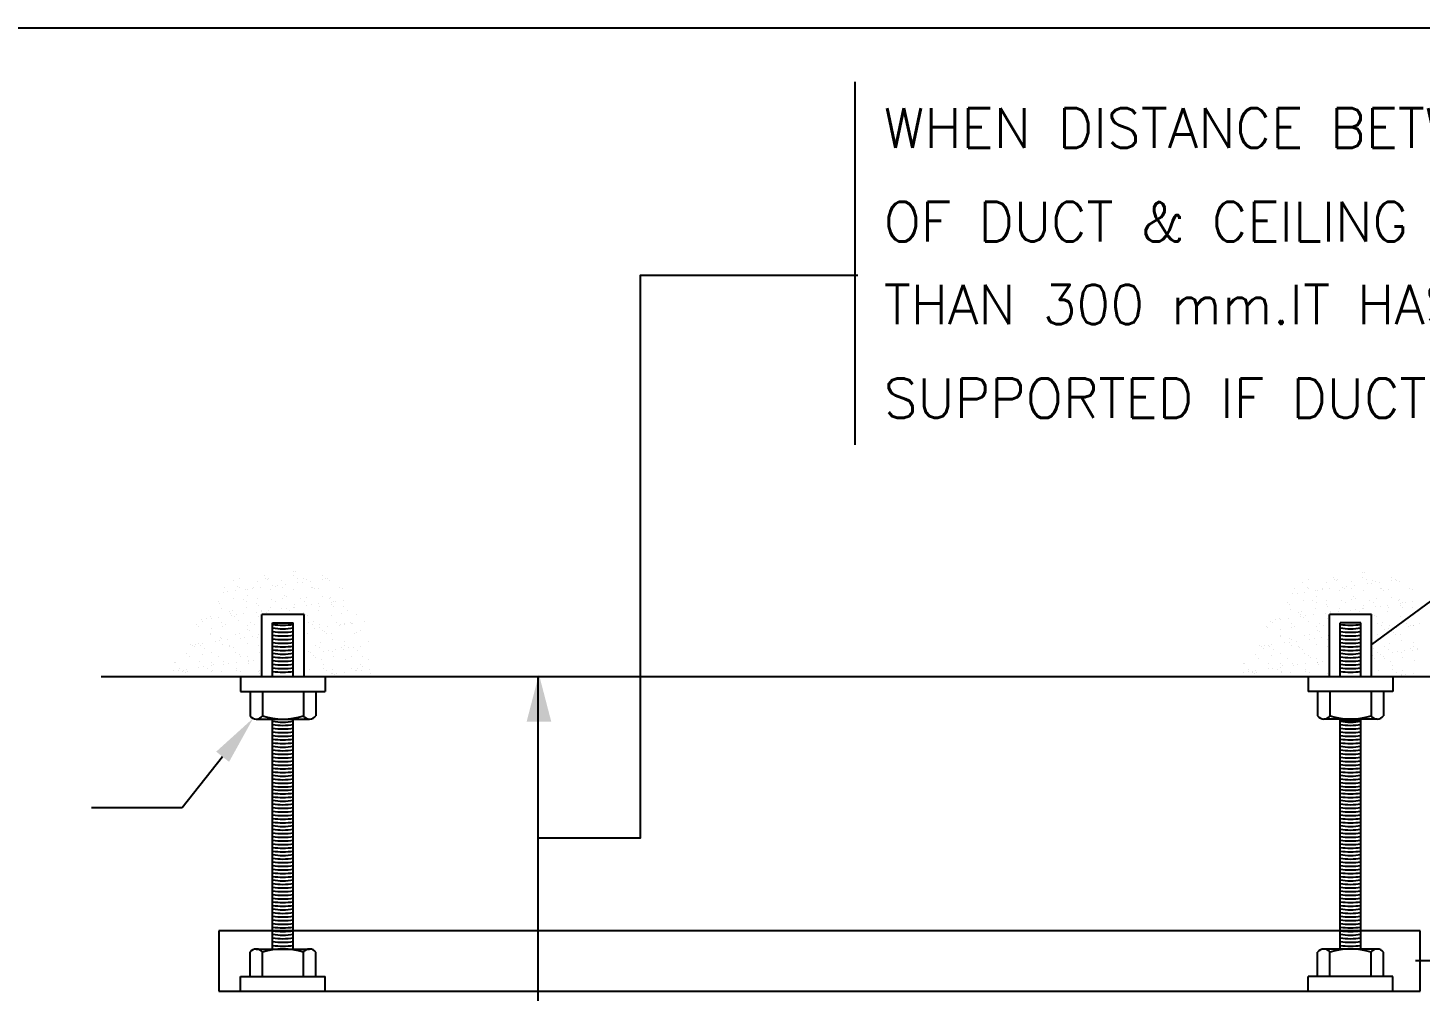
# Model space of a CAD drawing. Header units: millimetres. Extents: x 6 to 143847, y -192 to 53542.
# Drawn here: x 4433 to 12562, y 13529 to 19153 of the extents above; entities that cross this region are included whole.
import ezdxf

# ---------------------------------------------------------------- set-up
doc = ezdxf.new("R2010")
doc.units = ezdxf.units.MM
for name, color, linetype in [('DUCT', 7, 'Continuous'), ('L', 7, 'Continuous'), ('MLEROY80', 2, 'Continuous'), ('PIP', 7, 'Continuous'), ('Text', 50, 'Continuous')]:
    doc.layers.add(name, color=color, linetype=linetype)
doc.styles.add('ROMANC', font='romans.shx', dxfattribs={"width": 0.65, "height": 200})

msp = doc.modelspace()

# ---------------------------------------------------------------- linework, layer by layer
for p, q in [((5668.5, 15938.6), (5668.5, 15938.6)), ((5813.9, 15953.4), (5813.9, 15953.4)), ((5821.4, 15940.8), (5821.4, 15940.8)), ((5836.7, 15938.9), (5836.7, 15938.9)), ((5981.7, 15978), (5981.7, 15978)), ((5982.1, 15953.7), (5982.1, 15953.7)), ((5993.7, 15979), (5993.7, 15979)), ((6004.8, 15939.2), (6004.8, 15939.2)), ((6040.7, 15936), (6040.7, 15936)), ((6150.2, 15954), (6150.2, 15954)), ((6173, 15939.5), (6173, 15939.5)), ((6181.8, 15936.4), (6181.8, 15936.4)), ((12057.1, 15946.1), (12057.1, 15946.1)), ((12064.6, 15933.4), (12064.6, 15933.4)), ((12224.9, 15970.7), (12224.9, 15970.7)), ((12225.3, 15946.4), (12225.3, 15946.4)), ((12236.9, 15971.7), (12236.9, 15971.7)), ((12393.4, 15946.7), (12393.4, 15946.7)), ((5572.3, 15856.1), (5572.3, 15856.1)), ((5582.3, 15886.1), (5582.3, 15886.1)), ((5600.4, 15859.8), (5600.4, 15859.8)), ((5632.6, 15923.5), (5632.6, 15923.5)), ((5644.3, 15865.6), (5644.3, 15865.6)), ((5659.1, 15893.4), (5659.1, 15893.4)), ((5669.1, 15884.3), (5669.1, 15884.3)), ((5705.6, 15872.9), (5705.6, 15872.9)), ((5717.6, 15875.3), (5717.6, 15875.3)), ((5745.7, 15879), (5745.7, 15879)), ((5750.5, 15886.4), (5750.5, 15886.4)), ((5770.8, 15922.8), (5770.8, 15922.8)), ((5789.6, 15884.8), (5789.6, 15884.8)), ((5831.4, 15931.7), (5831.4, 15931.7)), ((5847, 15874.7), (5847, 15874.7)), ((5863, 15894.4), (5863, 15894.4)), ((5878.4, 15888.6), (5878.4, 15888.6)), ((5891.1, 15898.1), (5891.1, 15898.1)), ((5916.6, 15928.1), (5916.6, 15928.1)), ((5918.7, 15886.7), (5918.7, 15886.7)), ((5935, 15903.9), (5935, 15903.9)), ((5985.1, 15874), (5985.1, 15874)), ((6008.4, 15913.5), (6008.4, 15913.5)), ((6036.5, 15917.2), (6036.5, 15917.2)), ((6058, 15929.9), (6058, 15929.9)), ((6080.4, 15923), (6080.4, 15923)), ((6086.8, 15887), (6086.8, 15887)), ((6094.5, 15886.7), (6094.5, 15886.7)), ((6104.4, 15877.6), (6104.4, 15877.6)), ((6131, 15879.2), (6131, 15879.2)), ((6153.7, 15932.7), (6153.7, 15932.7)), ((6196.1, 15929.2), (6196.1, 15929.2)), ((6255, 15887.3), (6255, 15887.3)), ((6272.3, 15881.1), (6272.3, 15881.1)), ((11825.5, 15878.7), (11825.5, 15878.7)), ((11843.6, 15852.5), (11843.6, 15852.5)), ((11875.8, 15916.1), (11875.8, 15916.1)), ((11887.5, 15858.2), (11887.5, 15858.2)), ((11902.3, 15886), (11902.3, 15886)), ((11911.7, 15931.2), (11911.7, 15931.2)), ((11912.3, 15876.9), (11912.3, 15876.9)), ((11948.8, 15865.5), (11948.8, 15865.5)), ((11960.8, 15867.9), (11960.8, 15867.9)), ((11988.9, 15871.6), (11988.9, 15871.6)), ((11993.7, 15879), (11993.7, 15879)), ((12014, 15915.4), (12014, 15915.4)), ((12032.8, 15877.4), (12032.8, 15877.4)), ((12074.6, 15924.3), (12074.6, 15924.3)), ((12079.9, 15931.5), (12079.9, 15931.5)), ((12090.2, 15867.3), (12090.2, 15867.3)), ((12106.2, 15887), (12106.2, 15887)), ((12121.6, 15881.2), (12121.6, 15881.2)), ((12134.3, 15890.7), (12134.3, 15890.7)), ((12159.8, 15920.7), (12159.8, 15920.7)), ((12161.9, 15879.3), (12161.9, 15879.3)), ((12178.2, 15896.5), (12178.2, 15896.5)), ((12228.3, 15866.6), (12228.3, 15866.6)), ((12248, 15931.9), (12248, 15931.9)), ((12251.5, 15906.2), (12251.5, 15906.2)), ((12279.7, 15909.9), (12279.7, 15909.9)), ((12283.9, 15928.6), (12283.9, 15928.6)), ((12301.2, 15922.5), (12301.2, 15922.5)), ((12323.6, 15915.6), (12323.6, 15915.6)), ((12330, 15879.6), (12330, 15879.6)), ((12337.6, 15879.4), (12337.6, 15879.4)), ((12347.6, 15870.2), (12347.6, 15870.2)), ((12374.2, 15871.9), (12374.2, 15871.9)), ((12396.9, 15925.3), (12396.9, 15925.3)), ((12416.2, 15932.2), (12416.2, 15932.2)), ((12425, 15929), (12425, 15929)), ((12439.3, 15921.8), (12439.3, 15921.8)), ((12498.2, 15879.9), (12498.2, 15879.9)), ((12515.5, 15873.7), (12515.5, 15873.7)), ((5544, 15803.1), (5544, 15803.1)), ((5553.7, 15793.8), (5553.7, 15793.8)), ((5636, 15819.4), (5636, 15819.4)), ((5689.4, 15817.9), (5689.4, 15817.9)), ((5712.1, 15803.4), (5712.1, 15803.4)), ((5716, 15841.2), (5716, 15841.2)), ((5769.8, 15792), (5769.8, 15792)), ((5774.2, 15818.8), (5774.2, 15818.8)), ((5779.7, 15782.8), (5779.7, 15782.8)), ((5850.4, 15770.6), (5850.4, 15770.6)), ((5857.5, 15818.2), (5857.5, 15818.2)), ((5880.3, 15803.7), (5880.3, 15803.7)), ((5920, 15824), (5920, 15824)), ((5932.1, 15839.4), (5932.1, 15839.4)), ((5942.1, 15830.2), (5942.1, 15830.2)), ((5984.8, 15770.6), (5984.8, 15770.6)), ((5989.1, 15787.2), (5989.1, 15787.2)), ((6025.7, 15818.5), (6025.7, 15818.5)), ((6048.5, 15804), (6048.5, 15804)), ((6058.1, 15780.3), (6058.1, 15780.3)), ((6061.4, 15825.8), (6061.4, 15825.8)), ((6086.2, 15784), (6086.2, 15784)), ((6130.1, 15789.8), (6130.1, 15789.8)), ((6134.4, 15775.2), (6134.4, 15775.2)), ((6151.4, 15834.6), (6151.4, 15834.6)), ((6193.8, 15818.8), (6193.8, 15818.8)), ((6199.5, 15825.2), (6199.5, 15825.2)), ((6203.5, 15799.4), (6203.5, 15799.4)), ((6205.1, 15785.3), (6205.1, 15785.3)), ((6215.1, 15776.2), (6215.1, 15776.2)), ((6216.6, 15804.3), (6216.6, 15804.3)), ((6231.6, 15803.1), (6231.6, 15803.1)), ((6275.5, 15808.9), (6275.5, 15808.9)), ((6275.7, 15777), (6275.7, 15777)), ((11787.2, 15795.7), (11787.2, 15795.7)), ((11796.9, 15786.4), (11796.9, 15786.4)), ((11815.5, 15848.8), (11815.5, 15848.8)), ((11879.2, 15812.1), (11879.2, 15812.1)), ((11932.6, 15810.5), (11932.6, 15810.5)), ((11955.3, 15796), (11955.3, 15796)), ((11959.2, 15833.8), (11959.2, 15833.8)), ((12013, 15784.6), (12013, 15784.6)), ((12017.4, 15811.4), (12017.4, 15811.4)), ((12022.9, 15775.5), (12022.9, 15775.5)), ((12100.7, 15810.8), (12100.7, 15810.8)), ((12123.5, 15796.3), (12123.5, 15796.3)), ((12163.2, 15816.6), (12163.2, 15816.6)), ((12175.3, 15832), (12175.3, 15832)), ((12185.3, 15822.9), (12185.3, 15822.9)), ((12232.2, 15779.8), (12232.2, 15779.8)), ((12268.9, 15811.1), (12268.9, 15811.1)), ((12291.7, 15796.6), (12291.7, 15796.6)), ((12301.3, 15772.9), (12301.3, 15772.9)), ((12304.6, 15818.5), (12304.6, 15818.5)), ((12329.4, 15776.6), (12329.4, 15776.6)), ((12373.3, 15782.4), (12373.3, 15782.4)), ((12394.6, 15827.2), (12394.6, 15827.2)), ((12437, 15811.4), (12437, 15811.4)), ((12442.7, 15817.8), (12442.7, 15817.8)), ((12446.7, 15792), (12446.7, 15792)), ((12448.3, 15777.9), (12448.3, 15777.9)), ((12459.8, 15796.9), (12459.8, 15796.9)), ((12474.8, 15795.7), (12474.8, 15795.7)), ((12518.7, 15801.5), (12518.7, 15801.5)), ((5445.1, 15697.2), (5445.1, 15697.2)), ((5476.7, 15703.7), (5476.7, 15703.7)), ((5498.1, 15713.6), (5498.1, 15713.6)), ((5504.8, 15707.4), (5504.8, 15707.4)), ((5548.7, 15713.2), (5548.7, 15713.2)), ((5563.2, 15763.6), (5563.2, 15763.6)), ((5607.5, 15744.6), (5607.5, 15744.6)), ((5617.4, 15735.4), (5617.4, 15735.4)), ((5622.1, 15722.9), (5622.1, 15722.9)), ((5625.9, 15750.9), (5625.9, 15750.9)), ((5639.4, 15715.4), (5639.4, 15715.4)), ((5650.2, 15726.6), (5650.2, 15726.6)), ((5664.4, 15692.4), (5664.4, 15692.4)), ((5694.1, 15732.4), (5694.1, 15732.4)), ((5709, 15768.8), (5709, 15768.8)), ((5767.4, 15742), (5767.4, 15742)), ((5777.6, 15714.7), (5777.6, 15714.7)), ((5794.1, 15751.2), (5794.1, 15751.2)), ((5795.5, 15745.7), (5795.5, 15745.7)), ((5826.7, 15739.8), (5826.7, 15739.8)), ((5839.4, 15751.5), (5839.4, 15751.5)), ((5912.8, 15761.1), (5912.8, 15761.1)), ((5940.9, 15764.8), (5940.9, 15764.8)), ((5962.3, 15751.5), (5962.3, 15751.5)), ((5988.5, 15769.9), (5988.5, 15769.9)), ((6042.8, 15737.9), (6042.8, 15737.9)), ((6052.8, 15728.8), (6052.8, 15728.8)), ((6064.8, 15721.8), (6064.8, 15721.8)), ((6130.4, 15751.8), (6130.4, 15751.8)), ((6202.9, 15721.1), (6202.9, 15721.1)), ((6262.1, 15733.2), (6262.1, 15733.2)), ((6298.6, 15752.1), (6298.6, 15752.1)), ((6348.8, 15726.4), (6348.8, 15726.4)), ((11688.3, 15689.8), (11688.3, 15689.8)), ((11719.9, 15696.4), (11719.9, 15696.4)), ((11741.3, 15706.2), (11741.3, 15706.2)), ((11748, 15700.1), (11748, 15700.1)), ((11791.9, 15705.8), (11791.9, 15705.8)), ((11806.4, 15756.2), (11806.4, 15756.2)), ((11850.7, 15737.2), (11850.7, 15737.2)), ((11860.6, 15728.1), (11860.6, 15728.1)), ((11865.3, 15715.5), (11865.3, 15715.5)), ((11869.1, 15743.5), (11869.1, 15743.5)), ((11882.6, 15708), (11882.6, 15708)), ((11893.4, 15719.2), (11893.4, 15719.2)), ((11937.3, 15725), (11937.3, 15725)), ((11952.2, 15761.4), (11952.2, 15761.4)), ((12010.6, 15734.6), (12010.6, 15734.6)), ((12020.8, 15707.3), (12020.8, 15707.3)), ((12037.3, 15743.8), (12037.3, 15743.8)), ((12038.7, 15738.3), (12038.7, 15738.3)), ((12069.9, 15732.4), (12069.9, 15732.4)), ((12082.6, 15744.1), (12082.6, 15744.1)), ((12093.6, 15763.2), (12093.6, 15763.2)), ((12156, 15753.8), (12156, 15753.8)), ((12184.1, 15757.5), (12184.1, 15757.5)), ((12205.5, 15744.1), (12205.5, 15744.1)), ((12228, 15763.2), (12228, 15763.2)), ((12231.7, 15762.6), (12231.7, 15762.6)), ((12286, 15730.6), (12286, 15730.6)), ((12295.9, 15721.4), (12295.9, 15721.4)), ((12308, 15714.4), (12308, 15714.4)), ((12373.6, 15744.4), (12373.6, 15744.4)), ((12377.6, 15767.8), (12377.6, 15767.8)), ((12446.1, 15713.7), (12446.1, 15713.7)), ((12458.3, 15768.8), (12458.3, 15768.8)), ((12505.3, 15725.8), (12505.3, 15725.8)), ((12518.9, 15769.6), (12518.9, 15769.6)), ((12541.8, 15744.7), (12541.8, 15744.7)), ((5419.4, 15667.6), (5419.4, 15667.6)), ((5428.5, 15660.2), (5428.5, 15660.2)), ((5455.1, 15688), (5455.1, 15688)), ((5501.4, 15615.3), (5501.4, 15615.3)), ((5501.5, 15609.5), (5501.5, 15609.5)), ((5502.1, 15645), (5502.1, 15645)), ((5564.8, 15682.4), (5564.8, 15682.4)), ((5566.6, 15659.5), (5566.6, 15659.5)), ((5587.6, 15667.9), (5587.6, 15667.9)), ((5642.8, 15611.3), (5642.8, 15611.3)), ((5669.6, 15615.7), (5669.6, 15615.7)), ((5712.4, 15664.8), (5712.4, 15664.8)), ((5718.1, 15643.1), (5718.1, 15643.1)), ((5728.1, 15634), (5728.1, 15634)), ((5733, 15682.7), (5733, 15682.7)), ((5755.7, 15668.2), (5755.7, 15668.2)), ((5781, 15610.7), (5781, 15610.7)), ((6068.2, 15617.7), (6068.2, 15617.7)), ((6069.3, 15683.3), (6069.3, 15683.3)), ((6092.1, 15668.8), (6092.1, 15668.8)), ((6099.7, 15685.8), (6099.7, 15685.8)), ((6107.9, 15647), (6107.9, 15647)), ((6136, 15650.7), (6136, 15650.7)), ((6137.8, 15671.2), (6137.8, 15671.2)), ((6153.5, 15636.5), (6153.5, 15636.5)), ((6163.4, 15627.4), (6163.4, 15627.4)), ((6174, 15616.6), (6174, 15616.6)), ((6179.9, 15656.5), (6179.9, 15656.5)), ((6206.3, 15617.1), (6206.3, 15617.1)), ((6237.5, 15683.6), (6237.5, 15683.6)), ((6253.3, 15666.2), (6253.3, 15666.2)), ((6260.2, 15669.1), (6260.2, 15669.1)), ((6279.1, 15673), (6279.1, 15673)), ((6281.4, 15669.9), (6281.4, 15669.9)), ((6315.8, 15683.9), (6315.8, 15683.9)), ((6325.3, 15675.6), (6325.3, 15675.6)), ((6325.8, 15674.8), (6325.8, 15674.8)), ((6342.2, 15616.9), (6342.2, 15616.9)), ((6352.2, 15622.3), (6352.2, 15622.3)), ((6372.7, 15631.7), (6372.7, 15631.7)), ((6398.6, 15685.3), (6398.6, 15685.3)), ((11662.6, 15660.2), (11662.6, 15660.2)), ((11671.7, 15652.8), (11671.7, 15652.8)), ((11698.3, 15680.7), (11698.3, 15680.7)), ((11744.6, 15608), (11744.6, 15608)), ((11745.3, 15637.6), (11745.3, 15637.6)), ((11808, 15675), (11808, 15675)), ((11809.8, 15652.1), (11809.8, 15652.1)), ((11830.8, 15660.5), (11830.8, 15660.5)), ((11907.6, 15685), (11907.6, 15685)), ((11912.8, 15608.3), (11912.8, 15608.3)), ((11955.6, 15657.4), (11955.6, 15657.4)), ((11961.3, 15635.8), (11961.3, 15635.8)), ((11971.3, 15626.6), (11971.3, 15626.6)), ((11976.2, 15675.3), (11976.2, 15675.3)), ((11998.9, 15660.8), (11998.9, 15660.8)), ((12311.4, 15610.4), (12311.4, 15610.4)), ((12312.5, 15675.9), (12312.5, 15675.9)), ((12335.3, 15661.4), (12335.3, 15661.4)), ((12342.9, 15678.4), (12342.9, 15678.4)), ((12351.1, 15639.6), (12351.1, 15639.6)), ((12379.2, 15643.3), (12379.2, 15643.3)), ((12381, 15663.8), (12381, 15663.8)), ((12396.7, 15629.1), (12396.7, 15629.1)), ((12406.6, 15620), (12406.6, 15620)), ((12417.2, 15609.2), (12417.2, 15609.2)), ((12423.1, 15649.1), (12423.1, 15649.1)), ((12449.5, 15609.7), (12449.5, 15609.7)), ((12480.7, 15676.2), (12480.7, 15676.2)), ((12496.5, 15658.8), (12496.5, 15658.8)), ((12503.4, 15661.7), (12503.4, 15661.7)), ((12522.3, 15665.6), (12522.3, 15665.6)), ((12524.6, 15662.5), (12524.6, 15662.5)), ((12559, 15676.5), (12559, 15676.5)), ((5381.1, 15551.3), (5381.1, 15551.3)), ((5393.5, 15548.4), (5393.5, 15548.4)), ((5403.4, 15539.2), (5403.4, 15539.2)), ((5409.3, 15555), (5409.3, 15555)), ((5431.9, 15556.1), (5431.9, 15556.1)), ((5440.3, 15546.9), (5440.3, 15546.9)), ((5453.2, 15560.8), (5453.2, 15560.8)), ((5463, 15532.3), (5463, 15532.3)), ((5526.5, 15570.5), (5526.5, 15570.5)), ((5554.6, 15574.2), (5554.6, 15574.2)), ((5555.8, 15595.7), (5555.8, 15595.7)), ((5565.8, 15586.6), (5565.8, 15586.6)), ((5570, 15555.5), (5570, 15555.5)), ((5598.5, 15580), (5598.5, 15580)), ((5608.4, 15547.2), (5608.4, 15547.2)), ((5612.7, 15543.6), (5612.7, 15543.6)), ((5631.2, 15532.7), (5631.2, 15532.7)), ((5671.9, 15589.6), (5671.9, 15589.6)), ((5700, 15593.3), (5700, 15593.3)), ((5715.9, 15560.7), (5715.9, 15560.7)), ((5743.9, 15599.1), (5743.9, 15599.1)), ((5775.1, 15591), (5775.1, 15591)), ((5776.6, 15547.5), (5776.6, 15547.5)), ((6048.1, 15536.9), (6048.1, 15536.9)), ((6112.9, 15548.1), (6112.9, 15548.1)), ((6135.7, 15533.6), (6135.7, 15533.6)), ((6141.2, 15567.1), (6141.2, 15567.1)), ((6210.4, 15584.3), (6210.4, 15584.3)), ((6264.2, 15535.1), (6264.2, 15535.1)), ((6281.1, 15548.4), (6281.1, 15548.4)), ((6282.5, 15568.9), (6282.5, 15568.9)), ((6303.1, 15532.9), (6303.1, 15532.9)), ((6303.8, 15533.9), (6303.8, 15533.9)), ((6331.2, 15536.6), (6331.2, 15536.6)), ((6375.1, 15542.4), (6375.1, 15542.4)), ((6420.7, 15568.2), (6420.7, 15568.2)), ((11624.3, 15544), (11624.3, 15544)), ((11636.7, 15541), (11636.7, 15541)), ((11646.6, 15531.9), (11646.6, 15531.9)), ((11652.5, 15547.7), (11652.5, 15547.7)), ((11675.1, 15548.7), (11675.1, 15548.7)), ((11683.5, 15539.5), (11683.5, 15539.5)), ((11696.4, 15553.4), (11696.4, 15553.4)), ((11744.7, 15602.2), (11744.7, 15602.2)), ((11769.7, 15563.1), (11769.7, 15563.1)), ((11797.8, 15566.8), (11797.8, 15566.8)), ((11799, 15588.4), (11799, 15588.4)), ((11809, 15579.2), (11809, 15579.2)), ((11813.2, 15548.1), (11813.2, 15548.1)), ((11841.7, 15572.6), (11841.7, 15572.6)), ((11851.6, 15539.8), (11851.6, 15539.8)), ((11855.9, 15536.2), (11855.9, 15536.2)), ((11886, 15604), (11886, 15604)), ((11915.1, 15582.2), (11915.1, 15582.2)), ((11943.2, 15585.9), (11943.2, 15585.9)), ((11959, 15553.3), (11959, 15553.3)), ((11987.1, 15591.7), (11987.1, 15591.7)), ((12018.3, 15583.6), (12018.3, 15583.6)), ((12019.8, 15540.1), (12019.8, 15540.1)), ((12024.2, 15603.3), (12024.2, 15603.3)), ((12291.3, 15529.6), (12291.3, 15529.6)), ((12356.1, 15540.7), (12356.1, 15540.7)), ((12384.4, 15559.7), (12384.4, 15559.7)), ((12453.6, 15577), (12453.6, 15577)), ((12507.4, 15527.7), (12507.4, 15527.7)), ((12524.3, 15541), (12524.3, 15541)), ((12525.7, 15561.5), (12525.7, 15561.5)), ((12547, 15526.5), (12547, 15526.5)), ((5288.1, 15448.8), (5288.1, 15448.8)), ((5293.9, 15450.3), (5293.9, 15450.3)), ((5359, 15500.2), (5359, 15500.2)), ((5376.8, 15479.8), (5376.8, 15479.8)), ((5435.3, 15452.1), (5435.3, 15452.1)), ((5450.4, 15496.2), (5450.4, 15496.2)), ((5504.2, 15446.9), (5504.2, 15446.9)), ((5504.9, 15505.5), (5504.9, 15505.5)), ((5545, 15480.1), (5545, 15480.1)), ((5573.4, 15451.4), (5573.4, 15451.4)), ((5646.2, 15507.3), (5646.2, 15507.3)), ((5648.3, 15446.7), (5648.3, 15446.7)), ((5666.5, 15494.3), (5666.5, 15494.3)), ((5676.4, 15485.2), (5676.4, 15485.2)), ((5713.2, 15480.4), (5713.2, 15480.4)), ((5719.3, 15456.7), (5719.3, 15456.7)), ((5721.6, 15456.4), (5721.6, 15456.4)), ((5749.8, 15460.1), (5749.8, 15460.1)), ((5784.4, 15506.6), (5784.4, 15506.6)), ((6040.5, 15498.3), (6040.5, 15498.3)), ((6049.5, 15481), (6049.5, 15481)), ((6071.6, 15513.7), (6071.6, 15513.7)), ((6084.4, 15504.1), (6084.4, 15504.1)), ((6101.8, 15487.7), (6101.8, 15487.7)), ((6111.8, 15478.6), (6111.8, 15478.6)), ((6144.6, 15463.1), (6144.6, 15463.1)), ((6157.7, 15513.8), (6157.7, 15513.8)), ((6185.8, 15517.5), (6185.8, 15517.5)), ((6209.7, 15513), (6209.7, 15513)), ((6217.7, 15481.3), (6217.7, 15481.3)), ((6229.7, 15523.2), (6229.7, 15523.2)), ((6274.1, 15526), (6274.1, 15526)), ((6285.9, 15464.9), (6285.9, 15464.9)), ((6321.1, 15482.9), (6321.1, 15482.9)), ((6355.6, 15518.3), (6355.6, 15518.3)), ((6385.8, 15481.7), (6385.8, 15481.7)), ((6424.1, 15464.2), (6424.1, 15464.2)), ((11602.2, 15492.9), (11602.2, 15492.9)), ((11620, 15472.4), (11620, 15472.4)), ((11693.6, 15488.8), (11693.6, 15488.8)), ((11706.2, 15525), (11706.2, 15525)), ((11748.1, 15498.1), (11748.1, 15498.1)), ((11788.2, 15472.7), (11788.2, 15472.7)), ((11874.4, 15525.3), (11874.4, 15525.3)), ((11889.4, 15499.9), (11889.4, 15499.9)), ((11909.7, 15486.9), (11909.7, 15486.9)), ((11919.6, 15477.8), (11919.6, 15477.8)), ((11956.4, 15473), (11956.4, 15473)), ((11962.4, 15449.3), (11962.4, 15449.3)), ((11964.8, 15449), (11964.8, 15449)), ((11993, 15452.7), (11993, 15452.7)), ((12027.6, 15499.2), (12027.6, 15499.2)), ((12283.7, 15490.9), (12283.7, 15490.9)), ((12292.7, 15473.7), (12292.7, 15473.7)), ((12314.8, 15506.3), (12314.8, 15506.3)), ((12327.6, 15496.7), (12327.6, 15496.7)), ((12345, 15480.3), (12345, 15480.3)), ((12355, 15471.2), (12355, 15471.2)), ((12378.9, 15526.2), (12378.9, 15526.2)), ((12387.8, 15455.7), (12387.8, 15455.7)), ((12400.9, 15506.4), (12400.9, 15506.4)), ((12429, 15510.1), (12429, 15510.1)), ((12452.9, 15505.6), (12452.9, 15505.6)), ((12460.9, 15474), (12460.9, 15474)), ((12472.9, 15515.9), (12472.9, 15515.9)), ((12517.3, 15518.6), (12517.3, 15518.6)), ((12529.1, 15457.5), (12529.1, 15457.5)), ((12546.3, 15525.5), (12546.3, 15525.5)), ((5285.6, 15398.9), (5285.6, 15398.9)), ((5313.7, 15402.6), (5313.7, 15402.6)), ((5315.7, 15411.3), (5315.7, 15411.3)), ((5338.5, 15396.8), (5338.5, 15396.8)), ((5341.8, 15399.5), (5341.8, 15399.5)), ((5351.8, 15390.4), (5351.8, 15390.4)), ((5357.6, 15408.4), (5357.6, 15408.4)), ((5362.4, 15396.2), (5362.4, 15396.2)), ((5430.9, 15418.1), (5430.9, 15418.1)), ((5459, 15421.8), (5459, 15421.8)), ((5483.9, 15411.6), (5483.9, 15411.6)), ((5502.9, 15427.6), (5502.9, 15427.6)), ((5506.6, 15397.1), (5506.6, 15397.1)), ((5508.3, 15401.4), (5508.3, 15401.4)), ((5514.1, 15437.8), (5514.1, 15437.8)), ((5561.1, 15394.8), (5561.1, 15394.8)), ((5576.3, 15437.2), (5576.3, 15437.2)), ((5604.4, 15440.9), (5604.4, 15440.9)), ((5649.6, 15403.2), (5649.6, 15403.2)), ((5652, 15411.9), (5652, 15411.9)), ((5674.8, 15397.4), (5674.8, 15397.4)), ((5723.4, 15442.2), (5723.4, 15442.2)), ((5777.2, 15392.9), (5777.2, 15392.9)), ((5787.1, 15383.8), (5787.1, 15383.8)), ((5787.8, 15402.6), (5787.8, 15402.6)), ((6075, 15409.6), (6075, 15409.6)), ((6156.5, 15412.9), (6156.5, 15412.9)), ((6158.8, 15435.5), (6158.8, 15435.5)), ((6179.3, 15398.3), (6179.3, 15398.3)), ((6207.5, 15380.5), (6207.5, 15380.5)), ((6212.5, 15386.3), (6212.5, 15386.3)), ((6213.1, 15409), (6213.1, 15409)), ((6222.5, 15377.2), (6222.5, 15377.2)), ((6235.6, 15384.2), (6235.6, 15384.2)), ((6279.5, 15390), (6279.5, 15390)), ((6324.7, 15413.2), (6324.7, 15413.2)), ((6347.5, 15398.7), (6347.5, 15398.7)), ((6352.9, 15399.6), (6352.9, 15399.6)), ((6359, 15414.2), (6359, 15414.2)), ((6374.8, 15433.7), (6374.8, 15433.7)), ((6381, 15403.3), (6381, 15403.3)), ((6384.8, 15424.6), (6384.8, 15424.6)), ((6424.9, 15409.1), (6424.9, 15409.1)), ((6431.8, 15381.5), (6431.8, 15381.5)), ((11528.8, 15391.6), (11528.8, 15391.6)), ((11531.3, 15441.4), (11531.3, 15441.4)), ((11537.1, 15442.9), (11537.1, 15442.9)), ((11556.9, 15395.3), (11556.9, 15395.3)), ((11558.9, 15403.9), (11558.9, 15403.9)), ((11581.7, 15389.4), (11581.7, 15389.4)), ((11585, 15392.2), (11585, 15392.2)), ((11595, 15383), (11595, 15383)), ((11600.8, 15401), (11600.8, 15401)), ((11605.6, 15388.8), (11605.6, 15388.8)), ((11674.1, 15410.7), (11674.1, 15410.7)), ((11678.5, 15444.7), (11678.5, 15444.7)), ((11702.2, 15414.4), (11702.2, 15414.4)), ((11727.1, 15404.3), (11727.1, 15404.3)), ((11746.1, 15420.2), (11746.1, 15420.2)), ((11747.4, 15439.6), (11747.4, 15439.6)), ((11749.8, 15389.7), (11749.8, 15389.7)), ((11751.5, 15394.1), (11751.5, 15394.1)), ((11757.3, 15430.4), (11757.3, 15430.4)), ((11804.3, 15387.4), (11804.3, 15387.4)), ((11816.6, 15444), (11816.6, 15444)), ((11819.5, 15429.8), (11819.5, 15429.8)), ((11847.6, 15433.5), (11847.6, 15433.5)), ((11891.5, 15439.3), (11891.5, 15439.3)), ((11892.8, 15395.9), (11892.8, 15395.9)), ((11895.2, 15404.6), (11895.2, 15404.6)), ((11918, 15390.1), (11918, 15390.1)), ((11966.6, 15434.8), (11966.6, 15434.8)), ((12020.4, 15385.5), (12020.4, 15385.5)), ((12030.3, 15376.4), (12030.3, 15376.4)), ((12031, 15395.2), (12031, 15395.2)), ((12318.2, 15402.3), (12318.2, 15402.3)), ((12399.7, 15405.5), (12399.7, 15405.5)), ((12402, 15428.1), (12402, 15428.1)), ((12422.5, 15391), (12422.5, 15391)), ((12450.7, 15373.1), (12450.7, 15373.1)), ((12455.7, 15378.9), (12455.7, 15378.9)), ((12456.3, 15401.6), (12456.3, 15401.6)), ((12465.7, 15369.8), (12465.7, 15369.8)), ((12478.8, 15376.8), (12478.8, 15376.8)), ((12522.7, 15382.6), (12522.7, 15382.6))]:
    msp.add_line(p, q)
at = {"layer": 'DUCT'}
for p, q in [((4861.3, 15366.3), (13535.4, 15366.3)), ((7411.9, 13146.8), (7411.9, 15367.2)), ((5570, 14897.3), (5333.6, 14599.3)), ((5333.6, 14599.3), (4804.4, 14599.3)), ((12560.9, 13881.1), (5547.9, 13881.1)), ((5547.9, 13881.1), (5547.9, 13529.1)), ((12560.9, 13529.1), (12560.9, 13881.1)), ((5547.9, 13529.1), (12560.9, 13529.1))]:
    msp.add_line(p, q, dxfattribs=at)
for points in [[(7344.8, 15101.6), (7488.8, 15101.7), (7416.7, 15378.8)], [(5532.4, 14927.1), (5607.6, 14867.5), (5749, 15122.9)]]:
    msp.add_solid(points, dxfattribs=at)
at = {"layer": 'L'}
for p, q in [((6045.1, 15728.8), (5798.6, 15728.8)), ((5798.6, 15366.3), (5798.6, 15728.8)), ((6045.1, 15366.3), (6045.1, 15728.8)), ((12278.5, 15728.8), (12031.9, 15728.8)), ((12031.9, 15366.3), (12031.9, 15728.8)), ((12278.5, 15366.3), (12278.5, 15728.8)), ((5861.2, 15679.3), (5982.5, 15679.3)), ((5861.2, 15366.3), (5861.2, 15679.3)), ((5982.5, 15366.3), (5982.5, 15679.3)), ((12215.8, 15679.3), (12094.6, 15679.3)), ((12094.6, 15366.3), (12094.6, 15679.3)), ((12215.8, 15366.3), (12215.8, 15679.3)), ((5674.6, 15359.2), (5674.6, 15278.8)), ((6169.1, 15359.2), (6169.1, 15278.8)), ((11907.9, 15359.2), (11907.9, 15278.8)), ((12402.4, 15359.2), (12402.4, 15278.8)), ((5674.6, 15278.8), (6169.1, 15278.8)), ((5729.9, 15278.8), (5729.9, 15136.3)), ((5802.1, 15278.8), (5802.1, 15136.3)), ((6041.6, 15278.8), (6041.6, 15136.3)), ((6113.8, 15278.8), (6113.8, 15136.3)), ((12402.4, 15278.8), (11907.9, 15278.8)), ((11963.3, 15278.8), (11963.3, 15136.3)), ((12035.4, 15278.8), (12035.4, 15136.3)), ((12274.9, 15278.8), (12274.9, 15136.3)), ((12347.1, 15278.8), (12347.1, 15136.3)), ((5765.9, 15117.7), (6077.8, 15117.7)), ((5861.2, 13774.8), (5861.2, 15117.7)), ((5982.5, 13774.8), (5982.5, 15117.7)), ((12311.1, 15117.7), (11999.3, 15117.7)), ((12094.6, 13774.8), (12094.6, 15117.7)), ((12215.8, 13774.8), (12215.8, 15117.7)), ((5729.9, 13613.6), (5729.9, 13756.1)), ((5765.9, 13774.8), (6077.8, 13774.8)), ((5802.1, 13613.6), (5802.1, 13756.1)), ((6041.6, 13613.6), (6041.6, 13756.1)), ((6113.8, 13613.6), (6113.8, 13756.1)), ((11963.3, 13613.6), (11963.3, 13756.1)), ((12311.1, 13774.8), (11999.3, 13774.8)), ((12035.4, 13613.6), (12035.4, 13756.1)), ((12274.9, 13613.6), (12274.9, 13756.1)), ((12347.1, 13613.6), (12347.1, 13756.1)), ((12534.9, 13707), (13950.3, 13707)), ((5674.6, 13613.6), (6169.1, 13613.6)), ((5674.6, 13533.2), (5674.6, 13613.6)), ((6169.1, 13533.2), (6169.1, 13613.6)), ((12402.4, 13613.6), (11907.9, 13613.6)), ((11907.9, 13533.2), (11907.9, 13613.6)), ((12402.4, 13533.2), (12402.4, 13613.6))]:
    msp.add_line(p, q, dxfattribs=at)
for centre, radius, start, end in [((5921.9, 16078.1), 412.1, 261.54105, 278.45895), ((5921.9, 16057), 412.1, 261.54105, 278.45895), ((5921.9, 16035.9), 412.1, 261.54105, 278.45895), ((12155.2, 16078.1), 412.1, 261.54105, 278.45895), ((12155.2, 16057), 412.1, 261.54105, 278.45895), ((12155.2, 16035.9), 412.1, 261.54105, 278.45895), ((5921.9, 16014.7), 412.1, 261.54105, 278.45895), ((5921.9, 15993.6), 412.1, 261.54105, 278.45895), ((5921.9, 15972.4), 412.1, 261.54105, 278.45895), ((5921.9, 15951.3), 412.1, 261.54105, 278.45895), ((12155.2, 16014.7), 412.1, 261.54105, 278.45895), ((12155.2, 15993.6), 412.1, 261.54105, 278.45895), ((12155.2, 15972.4), 412.1, 261.54105, 278.45895), ((12155.2, 15951.3), 412.1, 261.54105, 278.45895), ((5921.9, 15930.1), 412.1, 261.54105, 278.45895), ((5921.9, 15909), 412.1, 261.54105, 278.45895), ((5921.9, 15887.8), 412.1, 261.54105, 278.45895), ((5921.9, 15866.7), 412.1, 261.54105, 278.45895), ((12155.2, 15930.1), 412.1, 261.54105, 278.45895), ((12155.2, 15909), 412.1, 261.54105, 278.45895), ((12155.2, 15887.8), 412.1, 261.54105, 278.45895), ((12155.2, 15866.7), 412.1, 261.54105, 278.45895), ((5921.9, 15845.5), 412.1, 261.54105, 278.45895), ((5921.9, 15824.4), 412.1, 261.54105, 278.45895), ((5921.9, 15803.2), 412.1, 261.54105, 278.45895), ((12155.2, 15845.5), 412.1, 261.54105, 278.45895), ((12155.2, 15824.4), 412.1, 261.54105, 278.45895), ((12155.2, 15803.2), 412.1, 261.54105, 278.45895), ((5766, 15161.9), 44.2, 215.31208, 324.68792), ((5921.9, 15511.1), 393.4, 252.28132, 287.71868), ((6077.7, 15161.9), 44.2, 215.31208, 324.68792), ((11999.3, 15161.9), 44.2, 215.31208, 324.68792), ((12155.2, 15511.1), 393.4, 252.28132, 287.71868), ((12311, 15161.9), 44.2, 215.31208, 324.68792), ((5921.9, 15518.1), 418.3, 261.667, 278.333), ((5921.9, 15492.7), 412.1, 261.54105, 278.45895), ((5921.9, 15471.6), 412.1, 261.54105, 278.45895), ((5921.9, 15450.4), 412.1, 261.54105, 278.45895), ((12155.2, 15525.1), 418.3, 261.667, 278.333), ((12155.2, 15518.1), 418.3, 261.667, 278.333), ((12155.2, 15492.7), 412.1, 261.54105, 278.45895), ((12155.2, 15471.6), 412.1, 261.54105, 278.45895), ((12155.2, 15450.4), 412.1, 261.54105, 278.45895), ((5921.9, 15429.3), 412.1, 261.54105, 278.45895), ((5921.9, 15408.2), 412.1, 261.54105, 278.45895), ((5921.9, 15387), 412.1, 261.54105, 278.45895), ((5921.9, 15365.9), 412.1, 261.54105, 278.45895), ((12155.2, 15429.3), 412.1, 261.54105, 278.45895), ((12155.2, 15408.2), 412.1, 261.54105, 278.45895), ((12155.2, 15387), 412.1, 261.54105, 278.45895), ((12155.2, 15365.9), 412.1, 261.54105, 278.45895), ((5921.9, 15344.7), 412.1, 261.54105, 278.45895), ((5921.9, 15323.6), 412.1, 261.54105, 278.45895), ((5921.9, 15302.4), 412.1, 261.54105, 278.45895), ((12155.2, 15344.7), 412.1, 261.54105, 278.45895), ((12155.2, 15323.6), 412.1, 261.54105, 278.45895), ((12155.2, 15302.4), 412.1, 261.54105, 278.45895), ((5921.9, 15281.3), 412.1, 261.54105, 278.45895), ((5921.9, 15260.1), 412.1, 261.54105, 278.45895), ((5921.9, 15239), 412.1, 261.54105, 278.45895), ((5921.9, 15217.8), 412.1, 261.54105, 278.45895), ((12155.2, 15281.3), 412.1, 261.54105, 278.45895), ((12155.2, 15260.1), 412.1, 261.54105, 278.45895), ((12155.2, 15239), 412.1, 261.54105, 278.45895), ((12155.2, 15217.8), 412.1, 261.54105, 278.45895), ((5921.9, 15196.7), 412.1, 261.54105, 278.45895), ((5921.9, 15175.5), 412.1, 261.54105, 278.45895), ((5921.9, 15154.4), 412.1, 261.54105, 278.45895), ((5921.9, 15139.5), 418.3, 261.667, 278.333), ((12155.2, 15196.7), 412.1, 261.54105, 278.45895), ((12155.2, 15175.5), 412.1, 261.54105, 278.45895), ((12155.2, 15154.4), 412.1, 261.54105, 278.45895), ((12155.2, 15139.5), 418.3, 261.667, 278.333), ((5921.9, 15114.1), 412.1, 261.54105, 278.45895), ((5921.9, 15093), 412.1, 261.54105, 278.45895), ((5921.9, 15071.8), 412.1, 261.54105, 278.45895), ((5921.9, 15050.7), 412.1, 261.54105, 278.45895), ((12155.2, 15114.1), 412.1, 261.54105, 278.45895), ((12155.2, 15093), 412.1, 261.54105, 278.45895), ((12155.2, 15071.8), 412.1, 261.54105, 278.45895), ((12155.2, 15050.7), 412.1, 261.54105, 278.45895), ((5921.9, 15029.6), 412.1, 261.54105, 278.45895), ((5921.9, 15008.4), 412.1, 261.54105, 278.45895), ((5921.9, 14987.3), 412.1, 261.54105, 278.45895), ((5921.9, 14966.1), 412.1, 261.54105, 278.45895), ((12155.2, 15029.6), 412.1, 261.54105, 278.45895), ((12155.2, 15008.4), 412.1, 261.54105, 278.45895), ((12155.2, 14987.3), 412.1, 261.54105, 278.45895), ((12155.2, 14966.1), 412.1, 261.54105, 278.45895), ((5921.9, 14945), 412.1, 261.54105, 278.45895), ((5921.9, 14923.8), 412.1, 261.54105, 278.45895), ((5921.9, 14902.7), 412.1, 261.54105, 278.45895), ((5921.9, 14881.5), 412.1, 261.54105, 278.45895), ((12155.2, 14945), 412.1, 261.54105, 278.45895), ((12155.2, 14923.8), 412.1, 261.54105, 278.45895), ((12155.2, 14902.7), 412.1, 261.54105, 278.45895), ((12155.2, 14881.5), 412.1, 261.54105, 278.45895), ((5921.9, 14860.4), 412.1, 261.54105, 278.45895), ((5921.9, 14839.2), 412.1, 261.54105, 278.45895), ((5921.9, 14818.1), 412.1, 261.54105, 278.45895), ((5921.9, 14796.9), 412.1, 261.54105, 278.45895), ((12155.2, 14860.4), 412.1, 261.54105, 278.45895), ((12155.2, 14839.2), 412.1, 261.54105, 278.45895), ((12155.2, 14818.1), 412.1, 261.54105, 278.45895), ((12155.2, 14796.9), 412.1, 261.54105, 278.45895), ((5921.9, 14775.8), 412.1, 261.54105, 278.45895), ((5921.9, 14754.6), 412.1, 261.54105, 278.45895), ((5921.9, 14733.5), 412.1, 261.54105, 278.45895), ((12155.2, 14775.8), 412.1, 261.54105, 278.45895), ((12155.2, 14754.6), 412.1, 261.54105, 278.45895), ((12155.2, 14733.5), 412.1, 261.54105, 278.45895), ((5921.9, 14712.4), 412.1, 261.54105, 278.45895), ((5921.9, 14691.2), 412.1, 261.54105, 278.45895), ((5921.9, 14670.1), 412.1, 261.54105, 278.45895), ((5921.9, 14648.9), 412.1, 261.54105, 278.45895), ((12155.2, 14712.4), 412.1, 261.54105, 278.45895), ((12155.2, 14691.2), 412.1, 261.54105, 278.45895), ((12155.2, 14670.1), 412.1, 261.54105, 278.45895), ((12155.2, 14648.9), 412.1, 261.54105, 278.45895), ((5921.9, 14627.8), 412.1, 261.54105, 278.45895), ((5921.9, 14606.6), 412.1, 261.54105, 278.45895), ((5921.9, 14585.5), 412.1, 261.54105, 278.45895), ((5921.9, 14564.3), 412.1, 261.54105, 278.45895), ((12155.2, 14627.8), 412.1, 261.54105, 278.45895), ((12155.2, 14606.6), 412.1, 261.54105, 278.45895), ((12155.2, 14585.5), 412.1, 261.54105, 278.45895), ((12155.2, 14564.3), 412.1, 261.54105, 278.45895), ((5921.9, 14543.2), 412.1, 261.54105, 278.45895), ((5921.9, 14522), 412.1, 261.54105, 278.45895), ((5921.9, 14500.9), 412.1, 261.54105, 278.45895), ((5921.9, 14479.7), 412.1, 261.54105, 278.45895), ((12155.2, 14543.2), 412.1, 261.54105, 278.45895), ((12155.2, 14522), 412.1, 261.54105, 278.45895), ((12155.2, 14500.9), 412.1, 261.54105, 278.45895), ((12155.2, 14479.7), 412.1, 261.54105, 278.45895), ((5921.9, 14458.6), 412.1, 261.54105, 278.45895), ((5921.9, 14437.4), 412.1, 261.54105, 278.45895), ((5921.9, 14416.3), 412.1, 261.54105, 278.45895), ((5921.9, 14395.2), 412.1, 261.54105, 278.45895), ((12155.2, 14458.6), 412.1, 261.54105, 278.45895), ((12155.2, 14437.4), 412.1, 261.54105, 278.45895), ((12155.2, 14416.3), 412.1, 261.54105, 278.45895), ((12155.2, 14395.2), 412.1, 261.54105, 278.45895), ((5921.9, 14374), 412.1, 261.54105, 278.45895), ((5921.9, 14352.9), 412.1, 261.54105, 278.45895), ((5921.9, 14331.7), 412.1, 261.54105, 278.45895), ((5921.9, 14310.6), 412.1, 261.54105, 278.45895), ((12155.2, 14374), 412.1, 261.54105, 278.45895), ((12155.2, 14352.9), 412.1, 261.54105, 278.45895), ((12155.2, 14331.7), 412.1, 261.54105, 278.45895), ((12155.2, 14310.6), 412.1, 261.54105, 278.45895), ((5921.9, 14289.4), 412.1, 261.54105, 278.45895), ((5921.9, 14268.3), 412.1, 261.54105, 278.45895), ((5921.9, 14247.1), 412.1, 261.54105, 278.45895), ((12155.2, 14289.4), 412.1, 261.54105, 278.45895), ((12155.2, 14268.3), 412.1, 261.54105, 278.45895), ((12155.2, 14247.1), 412.1, 261.54105, 278.45895), ((5766, 13730.6), 44.2, 35.31208, 144.68792), ((5921.9, 13381.4), 393.4, 72.28132, 107.71868), ((5921.9, 14226), 412.1, 261.54105, 278.45895), ((5921.9, 14245.5), 454, 262.32589, 277.67411), ((6077.7, 13730.6), 44.2, 35.31208, 144.68792), ((11999.3, 13730.6), 44.2, 35.31208, 144.68792), ((12155.2, 13381.4), 393.4, 72.28132, 107.71868), ((12155.2, 14226), 412.1, 261.54105, 278.45895), ((12155.2, 14245.5), 454, 262.32589, 277.67411), ((12311, 13730.6), 44.2, 35.31208, 144.68792)]:
    msp.add_arc(centre, radius, start, end, dxfattribs=at)
at = {"layer": 'MLEROY80'}
msp.add_lwpolyline([(19488.2, 11.4), (6.5, 11.4), (6.5, 19153.1), (19488.2, 19153.1)], close=True, dxfattribs=at)
at = {"layer": 'PIP'}
msp.add_line((12279, 15553.3), (13127.6, 16174.3), dxfattribs=at)
at = {"layer": 'Text'}
msp.add_line((9261.6, 18838.5), (9261.6, 16718.4), dxfattribs=at)
msp.add_lwpolyline([(7417.2, 14424.7), (8008.8, 14424.7), (8008.8, 17709), (9279, 17709)], dxfattribs=at)

# ---------------------------------------------------------------- texts
at = {"layer": 'Text', "style": 'ROMANC'}
for s, p in [('WHEN DISTANCE BETWEEN TOP ', (9429.5, 18453.3)), ('OF DUCT & CEILING IS GREATER ', (9429.5, 17906)), ('THAN 300 mm.IT HAS TO BE SEISMICLY ', (9429.5, 17423.1)), ('SUPPORTED IF DUCT SIZE IS 0.56 M  OR LARGER', (9429.5, 16875.8))]:
    msp.add_text(s, height=230.4, dxfattribs=at).set_placement(p)

doc.saveas('drawing.dxf')
